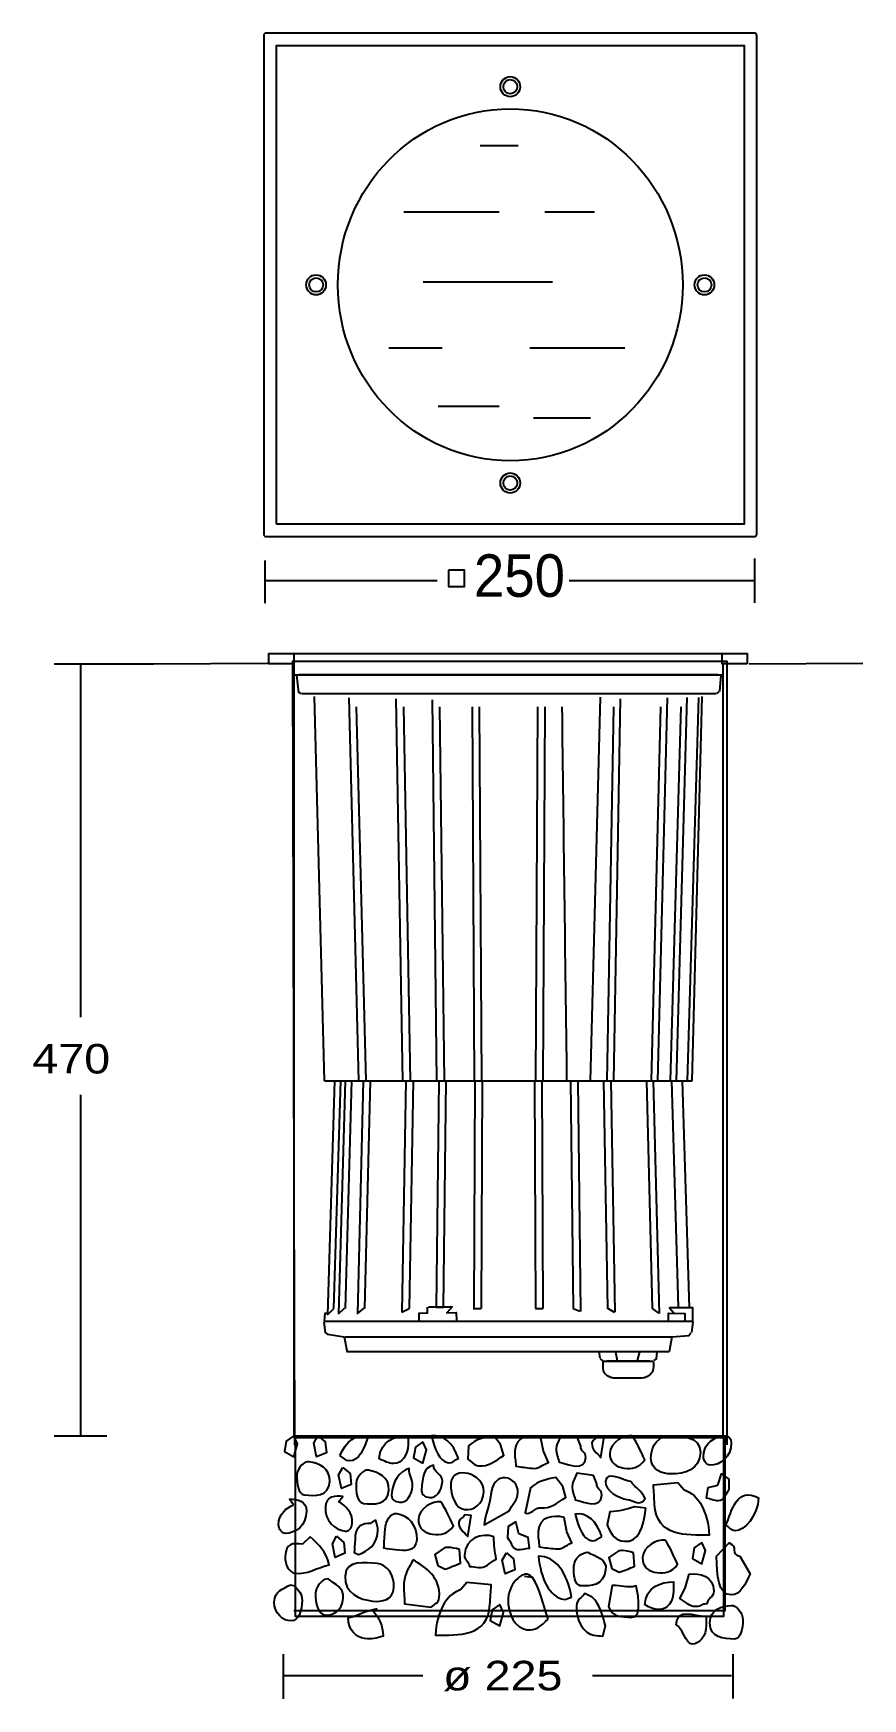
# Model space of a CAD drawing. Extents: x 28 to 155, y 11 to 268.
import ezdxf

# ---------------------------------------------------------------- set-up
doc = ezdxf.new("R2010")
doc.units = 0
doc.layers.add('LIVELLO_1', color=160, linetype='Continuous')
doc.styles.add('STD', font='txt')

# ---------------------------------------------------------------- blocks, each defined once
blk = doc.blocks.new('AI9-BLK2')
at = {"layer": 'LIVELLO_1', "color": 7}
blk.add_line((1.25, -5.62), (2.4, -5.76), dxfattribs=at)
for points in [[(-34.33, 16.06), (-35.48, 15.24), (-35.77, 13.61), (-34.33, 12.79), (-33.75, 14.83)], [(-34.06, 15.76), (31.92, 15.76), (31.92, -11.82), (-34.06, -11.82)], [(-30.6, 16.06), (-29.49, 15.1), (-29.3, 13.44), (-30.8, 12.8), (-31.25, 14.91)], [(-14.42, 15.09), (-15.57, 14.27), (-15.86, 12.64), (-14.42, 11.82), (-13.84, 13.86)], [(-26.75, 11.17), (-25.65, 10.21), (-25.47, 8.54), (-26.96, 7.91), (-27.41, 10.01)], [(-27.73, 0.55), (-26.63, -0.41), (-26.45, -2.07), (-27.94, -2.71), (-28.38, -0.6)], [(-1.55, -1.99), (-0.45, -2.95), (-0.26, -4.61), (-1.75, -5.25), (-2.2, -3.14)], [(28.55, -0.43), (27.4, -1.24), (27.11, -2.88), (28.55, -3.7), (29.13, -1.65)], [(-2.58, -9.99), (-3.74, -10.81), (-4.03, -12.45), (-2.58, -13.26), (-2.01, -11.22)]]:
    blk.add_lwpolyline(points, close=True, dxfattribs=at)
for points, knots in [([(-27.21, 12.98), (-26.71, 12.77), (-26.34, 12.16), (-25.77, 12.16), (-24.25, 12.16), (-23.53, 14), (-22.88, 15.94), (-24.68, 16.45), (-26.27, 15.23), (-27.21, 12.98)], [0, 0, 0, 0, 1, 1, 1, 2, 2, 2, 3, 3, 3, 3]), ([(-21.15, 12.49), (-20.31, 12.13), (-19.77, 11.78), (-18.88, 11.78), (-17.71, 11.78), (-16.7, 13.02), (-16.7, 14.69), (-16.7, 15.23), (-16.74, 15.52), (-16.7, 16.06), (-18.67, 16.06), (-20.99, 15.29), (-21.15, 12.49)], [0, 0, 0, 0, 1, 1, 1, 2, 2, 2, 3, 3, 3, 4, 4, 4, 4]), ([(-8.95, 12.54), (-9.46, 12.39), (-9.86, 11.83), (-10.44, 11.9), (-11.95, 12.08), (-12.56, 14.01), (-13.08, 16.02), (-11.25, 16.31), (-9.75, 14.89), (-8.95, 12.54)], [0, 0, 0, 0, 1, 1, 1, 2, 2, 2, 3, 3, 3, 3]), ([(-2.44, 14.69), (-2.44, 14.69), (-1.96, 13), (-1.96, 13), (-3.32, 12.13), (-4.32, 11.23), (-5.83, 11.42), (-6.55, 11.51), (-6.88, 12.06), (-7.51, 12.45), (-7.51, 12.45), (-7.38, 14.49), (-7.38, 14.49), (-6.15, 15.56), (-4.97, 15.83), (-3.51, 16.06), (-3.51, 16.06), (-2.44, 14.69), (-2.44, 14.69)], [0, 0, 0, 0, 1, 1, 1, 2, 2, 2, 3, 3, 3, 4, 4, 4, 5, 5, 5, 6, 6, 6, 6]), ([(4.18, 13.69), (4.18, 13.69), (4.94, 11.95), (4.94, 11.95), (3.97, 11.56), (3.43, 10.91), (2.42, 11.03), (1.41, 11.16), (0.91, 11.22), (-0.1, 11.34), (-0.11, 12.27), (-0.3, 12.8), (-0.24, 13.72), (-0.1, 16.06), (2.09, 16.3), (3.73, 15.89), (3.73, 15.89), (4.18, 13.69), (4.18, 13.69)], [0, 0, 0, 0, 1, 1, 1, 2, 2, 2, 3, 3, 3, 4, 4, 4, 5, 5, 5, 6, 6, 6, 6]), ([(9.92, 14.44), (9.87, 13.63), (10.73, 13.52), (10.68, 12.71), (10.54, 10.47), (8.14, 11.59), (6.57, 11.99), (6.47, 12.72), (6.07, 13.28), (6.12, 14.09), (6.17, 14.91), (6.63, 15.36), (6.82, 16.06), (6.82, 16.06), (9.41, 15.74), (9.41, 15.74), (9.41, 15.74), (9.92, 14.44), (9.92, 14.44)], [0, 0, 0, 0, 1, 1, 1, 2, 2, 2, 3, 3, 3, 4, 4, 4, 5, 5, 5, 6, 6, 6, 6]), ([(12.58, 16.06), (12.58, 16.06), (13.51, 15.94), (13.51, 15.94), (13.51, 15.94), (13.02, 12.72), (13.02, 12.72), (12.42, 13.41), (11.57, 13.82), (11.64, 14.94), (11.68, 15.55), (12.4, 15.57), (12.58, 16.06)], [0, 0, 0, 0, 1, 1, 1, 2, 2, 2, 3, 3, 3, 4, 4, 4, 4]), ([(17.85, 16.04), (18.7, 14.8), (19.1, 13.8), (19.77, 12.34), (18.85, 11.08), (17.86, 10.91), (16.57, 11.06), (15.52, 11.2), (14.3, 11.89), (14.39, 13.36), (14.5, 15.14), (16.59, 16.2), (17.85, 16.04)], [0, 0, 0, 0, 1, 1, 1, 2, 2, 2, 3, 3, 3, 4, 4, 4, 4]), ([(23.55, 16.06), (22.12, 16.06), (20.73, 14.69), (20.73, 12.67), (20.73, 10.71), (22.5, 10.17), (23.89, 10.17), (25.82, 10.17), (28.35, 10.77), (28.35, 13.5), (28.35, 16.12), (25.4, 15.88), (23.55, 16.06)], [0, 0, 0, 0, 1, 1, 1, 2, 2, 2, 3, 3, 3, 4, 4, 4, 4]), ([(31.14, 15.93), (30, 15.45), (28.83, 14.56), (28.83, 12.83), (28.83, 12.12), (29.33, 11.52), (29.84, 11.52), (31.43, 11.52), (33.12, 12.71), (33.12, 14.97), (33.12, 16.58), (31.14, 15.93), (31.14, 15.93)], [0, 0, 0, 0, 1, 1, 1, 2, 2, 2, 3, 3, 3, 4, 4, 4, 4]), ([(-31.93, 12.05), (-30.47, 11.8), (-28.66, 11.04), (-28.79, 8.97), (-28.93, 6.66), (-31.08, 6.74), (-32.71, 6.95), (-33.68, 7.07), (-33.91, 8.71), (-33.83, 10.07), (-33.76, 11.13), (-32.68, 12.2), (-31.93, 12.05)], [0, 0, 0, 0, 1, 1, 1, 2, 2, 2, 3, 3, 3, 4, 4, 4, 4]), ([(-22.81, 10.72), (-21.35, 10.48), (-19.53, 9.72), (-19.66, 7.64), (-19.8, 5.34), (-21.95, 5.42), (-23.59, 5.62), (-24.55, 5.74), (-24.79, 7.38), (-24.7, 8.75), (-24.63, 9.81), (-23.56, 10.87), (-22.81, 10.72)], [0, 0, 0, 0, 1, 1, 1, 2, 2, 2, 3, 3, 3, 4, 4, 4, 4]), ([(-16.03, 8.3), (-16.12, 6.81), (-17, 5.67), (-18.04, 5.8), (-18.59, 5.87), (-19.29, 6.13), (-19.24, 6.9), (-19.11, 9.1), (-18.04, 10.58), (-16.54, 10.99), (-16.61, 9.92), (-15.97, 9.36), (-16.03, 8.3)], [0, 0, 0, 0, 1, 1, 1, 2, 2, 2, 3, 3, 3, 4, 4, 4, 4]), ([(-11.41, 9.02), (-11.5, 7.54), (-12.37, 6.39), (-13.42, 6.52), (-13.96, 6.59), (-14.66, 6.86), (-14.62, 7.63), (-14.48, 9.82), (-14.3, 11.09), (-12.79, 11.5), (-12.86, 10.44), (-11.34, 10.09), (-11.41, 9.02)], [0, 0, 0, 0, 1, 1, 1, 2, 2, 2, 3, 3, 3, 4, 4, 4, 4]), ([(-5.03, 7.41), (-5.16, 5.45), (-6.61, 4.5), (-7.99, 4.67), (-9.37, 4.84), (-10.22, 6.8), (-10.1, 8.75), (-9.93, 11.6), (-4.86, 10.25), (-5.03, 7.41)], [0, 0, 0, 0, 1, 1, 1, 2, 2, 2, 3, 3, 3, 3]), ([(17.64, 9), (18.49, 7.76), (19.18, 7.81), (19.85, 6.35), (18.93, 5.1), (18.29, 6.08), (16.99, 6.24), (15.94, 6.37), (13.63, 7.52), (13.73, 9), (13.84, 10.78), (16.39, 9.16), (17.64, 9)], [0, 0, 0, 0, 1, 1, 1, 2, 2, 2, 3, 3, 3, 4, 4, 4, 4]), ([(0.21, 7.29), (0.13, 5.97), (-0.62, 5.55), (-1.12, 4.48), (-1.12, 4.48), (-4.99, 2.31), (-4.99, 2.31), (-4.93, 3.13), (-3.99, 6.17), (-3.94, 6.99), (-3.84, 8.62), (-2.83, 9.72), (-1.68, 9.58), (-0.74, 9.46), (0.29, 8.62), (0.21, 7.29)], [0, 0, 0, 0, 1, 1, 1, 2, 2, 2, 3, 3, 3, 4, 4, 4, 5, 5, 5, 5]), ([(7.14, 8.23), (7.14, 8.23), (7.61, 6.53), (7.61, 6.53), (6.26, 5.67), (5.25, 4.76), (3.74, 4.95), (3.02, 5.04), (1.98, 3.77), (1.35, 4.16), (1.35, 4.16), (2.19, 8.02), (2.19, 8.02), (3.42, 9.1), (4.6, 9.36), (6.06, 9.59), (6.06, 9.59), (7.14, 8.23), (7.14, 8.23)], [0, 0, 0, 0, 1, 1, 1, 2, 2, 2, 3, 3, 3, 4, 4, 4, 5, 5, 5, 6, 6, 6, 6]), ([(12.38, 8.65), (12.33, 7.83), (13.2, 7.73), (13.15, 6.91), (13.01, 4.67), (10.61, 5.79), (9.04, 6.19), (8.94, 6.92), (8.54, 7.48), (8.59, 8.3), (8.64, 9.11), (9.1, 9.57), (9.29, 10.26), (9.29, 10.26), (11.88, 9.94), (11.88, 9.94), (11.88, 9.94), (12.38, 8.65), (12.38, 8.65)], [0, 0, 0, 0, 1, 1, 1, 2, 2, 2, 3, 3, 3, 4, 4, 4, 5, 5, 5, 6, 6, 6, 6]), ([(24.86, 8.86), (24.86, 8.86), (21.11, 8.49), (21.11, 8.49), (21.18, 7.27), (21.22, 6.66), (21.3, 5.44), (21.61, 0.45), (26.16, 0.7), (29.71, 0.74), (29.5, 4.19), (28.17, 7.01), (25.8, 7.74), (25.8, 7.74), (24.86, 8.86), (24.86, 8.86)], [0, 0, 0, 0, 1, 1, 1, 2, 2, 2, 3, 3, 3, 4, 4, 4, 5, 5, 5, 5]), ([(31.02, 8.45), (31.02, 8.45), (29.57, 8.05), (29.57, 8.05), (29.57, 8.05), (29.28, 6.41), (29.28, 6.41), (30, 6.31), (30.43, 6), (31.16, 6), (31.95, 6), (32.17, 7.13), (32.75, 7.64), (32.75, 7.64), (32.75, 9.38), (32.75, 9.38), (32.75, 9.38), (31.59, 10.19), (31.59, 10.19), (31.59, 10.19), (31.02, 8.45), (31.02, 8.45)], [0, 0, 0, 0, 1, 1, 1, 2, 2, 2, 3, 3, 3, 4, 4, 4, 5, 5, 5, 6, 6, 6, 7, 7, 7, 7]), ([(32.26, 2.2), (32.77, 2), (33.13, 1.38), (33.7, 1.38), (35.22, 1.38), (37.17, 3.7), (37.33, 6.47), (33.93, 8.31), (33.2, 4.45), (32.26, 2.2)], [0, 0, 0, 0, 1, 1, 1, 2, 2, 2, 3, 3, 3, 3]), ([(-34.35, 5.39), (-35.48, 4.91), (-36.66, 4.02), (-36.66, 2.3), (-36.66, 1.58), (-36.15, 0.99), (-35.65, 0.99), (-34.05, 0.99), (-32.37, 2.18), (-32.37, 4.44), (-32.37, 6.04), (-33.84, 6.28), (-34.98, 6.28), (-34.98, 6.28), (-34.35, 5.39), (-34.35, 5.39)], [0, 0, 0, 0, 1, 1, 1, 2, 2, 2, 3, 3, 3, 4, 4, 4, 5, 5, 5, 5]), ([(-27.43, 5.88), (-26.33, 5.27), (-25.21, 4.24), (-25.32, 2.52), (-25.36, 1.81), (-25.9, 1.28), (-26.4, 1.34), (-27.99, 1.54), (-29.59, 2.93), (-29.45, 5.18), (-29.36, 6.78), (-27.87, 6.83), (-26.74, 6.7), (-26.74, 6.7), (-27.43, 5.88), (-27.43, 5.88)], [0, 0, 0, 0, 1, 1, 1, 2, 2, 2, 3, 3, 3, 4, 4, 4, 5, 5, 5, 5]), ([(-11.64, 5.84), (-10.79, 4.6), (-10.39, 3.6), (-9.72, 2.14), (-10.64, 0.88), (-11.62, 0.7), (-12.92, 0.87), (-13.97, 0.99), (-15.19, 1.68), (-15.1, 3.17), (-14.99, 4.94), (-12.9, 6), (-11.64, 5.84)], [0, 0, 0, 0, 1, 1, 1, 2, 2, 2, 3, 3, 3, 4, 4, 4, 4]), ([(-21.73, 3.09), (-21.56, 2.42), (-21.33, 2.03), (-21.38, 1.32), (-21.51, -0.81), (-22.88, -1.72), (-24.34, -2.25), (-24.34, -2.25), (-25, -1.94), (-25, -1.94), (-24.94, -0.93), (-24.9, -0.39), (-24.84, 0.61), (-24.75, 2.09), (-23.62, 2.55), (-22.57, 2.54), (-22.57, 2.54), (-21.73, 3.09), (-21.73, 3.09)], [0, 0, 0, 0, 1, 1, 1, 2, 2, 2, 3, 3, 3, 4, 4, 4, 5, 5, 5, 6, 6, 6, 6]), ([(-18.42, 4.06), (-19.39, 4.18), (-20.18, 2.96), (-20.26, 1.6), (-20.33, 0.47), (-20.37, -0.18), (-20.44, -1.31), (-19.73, -1.39), (-19.35, -1.44), (-18.64, -1.53), (-17.3, -1.7), (-15.5, -1.92), (-15.38, -0.02), (-15.24, 2.29), (-16.79, 3.85), (-18.42, 4.06)], [0, 0, 0, 0, 1, 1, 1, 2, 2, 2, 3, 3, 3, 4, 4, 4, 5, 5, 5, 5]), ([(-7.94, 3.87), (-7.94, 3.87), (-7, 3.75), (-7, 3.75), (-7, 3.75), (-7.49, 0.53), (-7.49, 0.53), (-8.1, 1.22), (-8.95, 1.63), (-8.88, 2.75), (-8.84, 3.36), (-8.11, 3.37), (-7.94, 3.87)], [0, 0, 0, 0, 1, 1, 1, 2, 2, 2, 3, 3, 3, 4, 4, 4, 4]), ([(0.39, 0.95), (0.39, 0.95), (1.8, 0.37), (1.8, 0.37), (1.8, 0.37), (1.99, -1.3), (1.99, -1.3), (1.26, -1.31), (0.81, -1.56), (0.09, -1.47), (-0.7, -1.38), (-0.84, -0.23), (-1.39, 0.35), (-1.39, 0.35), (-1.28, 2.08), (-1.28, 2.08), (-1.28, 2.08), (-0.08, 2.75), (-0.08, 2.75), (-0.08, 2.75), (0.39, 0.95), (0.39, 0.95)], [0, 0, 0, 0, 1, 1, 1, 2, 2, 2, 3, 3, 3, 4, 4, 4, 5, 5, 5, 6, 6, 6, 7, 7, 7, 7]), ([(7.78, 1.25), (7.78, 1.25), (8.54, -0.48), (8.54, -0.48), (7.57, -0.88), (7.02, -1.53), (6.01, -1.4), (5.01, -1.28), (4.5, -1.22), (3.5, -1.09), (3.48, -0.17), (3.29, 0.37), (3.35, 1.29), (3.5, 3.63), (5.69, 3.87), (7.33, 3.46), (7.33, 3.46), (7.78, 1.25), (7.78, 1.25)], [0, 0, 0, 0, 1, 1, 1, 2, 2, 2, 3, 3, 3, 4, 4, 4, 5, 5, 5, 6, 6, 6, 6]), ([(13.18, 0.49), (12.67, 0.35), (12.27, -0.22), (11.69, -0.15), (10.18, 0.04), (9.58, 1.96), (9.05, 3.98), (10.88, 4.26), (12.39, 2.84), (13.18, 0.49)], [0, 0, 0, 0, 1, 1, 1, 2, 2, 2, 3, 3, 3, 3]), ([(19.95, 4.86), (19.63, 1.93), (18.75, -0.48), (16.66, -0.22), (15.22, -0.05), (14.68, 0.59), (13.99, 2.32), (13.99, 2.32), (14.4, 4.32), (14.4, 4.32), (15.94, 4.44), (16.75, 4.64), (18.22, 5.07), (18.22, 5.07), (19.95, 4.86), (19.95, 4.86)], [0, 0, 0, 0, 1, 1, 1, 2, 2, 2, 3, 3, 3, 4, 4, 4, 5, 5, 5, 5]), ([(-31.78, 0.48), (-30.38, -0.88), (-29.33, -1.67), (-28.88, -3.87), (-31.02, -4.33), (-32.1, -5.39), (-34.19, -5.13), (-35.07, -5.02), (-35.71, -3.81), (-35.64, -2.56), (-35.5, -0.43), (-34.51, -0.5), (-33, -0.69), (-33, -0.69), (-31.78, 0.48), (-31.78, 0.48)], [0, 0, 0, 0, 1, 1, 1, 2, 2, 2, 3, 3, 3, 4, 4, 4, 5, 5, 5, 5]), ([(-3.48, 0.47), (-3.49, -0.86), (-3.32, -1.71), (-3.11, -2.96), (-4.23, -3.54), (-4.72, -4.41), (-5.87, -4.26), (-6.38, -4.2), (-6.74, -4.15), (-7.24, -4.09), (-7.27, -3.37), (-8.05, -3.17), (-8, -2.36), (-7.83, 0.39), (-5.39, 1.12), (-3.48, 0.47)], [0, 0, 0, 0, 1, 1, 1, 2, 2, 2, 3, 3, 3, 4, 4, 4, 5, 5, 5, 5]), ([(22.91, -0.07), (23.77, -1.31), (24.17, -2.32), (24.84, -3.77), (23.92, -5.03), (22.93, -5.21), (21.63, -5.05), (20.59, -4.92), (19.36, -4.23), (19.45, -2.75), (19.57, -0.97), (21.65, 0.08), (22.91, -0.07)], [0, 0, 0, 0, 1, 1, 1, 2, 2, 2, 3, 3, 3, 4, 4, 4, 4]), ([(-8.77, -1.51), (-8.77, -1.51), (-8.61, -3.58), (-8.61, -3.58), (-9.5, -3.98), (-10.1, -4.21), (-10.99, -4.51), (-10.99, -4.51), (-12.12, -3.96), (-12.12, -3.96), (-12.12, -3.96), (-12.59, -2.26), (-12.59, -2.26), (-12.59, -2.26), (-11.08, -1.22), (-11.08, -1.22), (-11.08, -1.22), (-10.12, -1.03), (-8.77, -1.51)], [0, 0, 0, 0, 1, 1, 1, 2, 2, 2, 3, 3, 3, 4, 4, 4, 5, 5, 5, 6, 6, 6, 6]), ([(8.5, -8.91), (8.06, -8.86), (7.82, -9.24), (7.39, -9.19), (5.02, -8.89), (3.75, -5.86), (3.38, -2.53), (6.07, -2.46), (7.86, -5.14), (8.5, -8.91)], [0, 0, 0, 0, 1, 1, 1, 2, 2, 2, 3, 3, 3, 3]), ([(11.02, -1.88), (10.07, -2.07), (8.94, -2.65), (8.86, -4.08), (8.78, -5.3), (8.97, -6.96), (9.83, -7.07), (11.49, -7.27), (13.39, -7), (13.75, -4.68), (14.01, -2.87), (12.14, -2.63), (11.02, -1.88)], [0, 0, 0, 0, 1, 1, 1, 2, 2, 2, 3, 3, 3, 4, 4, 4, 4]), ([(18.06, -1.99), (18.06, -1.99), (18.22, -4.06), (18.22, -4.06), (17.32, -4.46), (16.73, -4.69), (15.84, -4.99), (15.84, -4.99), (14.72, -4.44), (14.72, -4.44), (14.72, -4.44), (14.24, -2.75), (14.24, -2.75), (14.24, -2.75), (15.76, -1.7), (15.76, -1.7), (15.76, -1.7), (16.71, -1.51), (18.06, -1.99)], [0, 0, 0, 0, 1, 1, 1, 2, 2, 2, 3, 3, 3, 4, 4, 4, 5, 5, 5, 6, 6, 6, 6]), ([(30.83, -2.53), (30.97, -5.5), (31.03, -8.49), (33.13, -8.49), (34.57, -8.49), (35.22, -6.86), (36.02, -5.23), (36.02, -5.23), (34.42, -2.53), (34.42, -2.53), (32.9, -2.23), (34.24, -1.07), (32.79, -0.46), (32.79, -0.46), (30.83, -2.53), (30.83, -2.53)], [0, 0, 0, 0, 1, 1, 1, 2, 2, 2, 3, 3, 3, 4, 4, 4, 5, 5, 5, 5]), ([(-21.47, -3.63), (-20.05, -3.8), (-18.75, -5.34), (-18.88, -7.35), (-19, -9.31), (-20.79, -9.62), (-22.17, -9.45), (-24.1, -9.21), (-26.58, -8.31), (-26.41, -5.58), (-26.24, -2.97), (-23.33, -3.58), (-21.47, -3.63)], [0, 0, 0, 0, 1, 1, 1, 2, 2, 2, 3, 3, 3, 4, 4, 4, 4]), ([(-15.96, -3.08), (-13.93, -4.25), (-11.7, -5.76), (-11.89, -8.92), (-11.95, -9.83), (-12.68, -9.84), (-13.14, -10.4), (-13.14, -10.4), (-17.25, -9.89), (-17.25, -9.89), (-17.25, -8.66), (-17.42, -7.92), (-17.34, -6.7), (-17.24, -5.07), (-16.54, -4.34), (-15.96, -3.08)], [0, 0, 0, 0, 1, 1, 1, 2, 2, 2, 3, 3, 3, 4, 4, 4, 5, 5, 5, 5]), ([(4.9, -12.22), (3.75, -13.31), (2.98, -14.04), (1.61, -13.87), (-0.11, -13.66), (-1.43, -11.44), (-1.28, -9), (-1.13, -6.65), (1.26, -4.29), (2.4, -5.76), (3.81, -7.68), (3.97, -9.75), (4.9, -12.22)], [0, 0, 0, 0, 1, 1, 1, 2, 2, 2, 3, 3, 3, 4, 4, 4, 4]), ([(26.03, -7.43), (26.03, -7.43), (25.16, -9.06), (25.16, -9.06), (26.1, -9.58), (26.61, -10.29), (27.62, -10.29), (28.63, -10.29), (28.35, -9.88), (29.36, -9.88), (29.44, -8.96), (30.43, -8.86), (30.43, -7.94), (30.43, -5.59), (28.26, -5.08), (26.61, -5.28), (26.61, -5.28), (26.03, -7.43), (26.03, -7.43)], [0, 0, 0, 0, 1, 1, 1, 2, 2, 2, 3, 3, 3, 4, 4, 4, 5, 5, 5, 6, 6, 6, 6]), ([(-34.85, -6.92), (-35.95, -7.63), (-37.33, -7.87), (-37.33, -9.6), (-37.33, -11.44), (-35.99, -12.51), (-34.68, -12.51), (-33.63, -12.51), (-33.04, -10.85), (-33.04, -9.36), (-33.04, -8.29), (-33.63, -7.69), (-34.22, -7.1), (-34.22, -7.1), (-34.85, -6.92), (-34.85, -6.92)], [0, 0, 0, 0, 1, 1, 1, 2, 2, 2, 3, 3, 3, 4, 4, 4, 5, 5, 5, 5]), ([(-29.01, -6.04), (-27.96, -6.88), (-26.6, -7.29), (-26.7, -9.01), (-26.82, -10.85), (-28.22, -11.75), (-29.52, -11.59), (-30.57, -11.46), (-31.05, -9.73), (-30.96, -8.24), (-30.89, -7.18), (-30.27, -6.66), (-29.65, -6.14), (-29.65, -6.14), (-29.01, -6.04), (-29.01, -6.04)], [0, 0, 0, 0, 1, 1, 1, 2, 2, 2, 3, 3, 3, 4, 4, 4, 5, 5, 5, 5]), ([(-7.64, -6.57), (-7.64, -6.57), (-3.88, -6.93), (-3.88, -6.93), (-3.96, -8.15), (-4, -8.76), (-4.08, -9.99), (-4.38, -14.98), (-8.94, -14.72), (-12.49, -14.69), (-12.28, -11.23), (-10.94, -8.42), (-8.57, -7.68), (-8.57, -7.68), (-7.64, -6.57), (-7.64, -6.57)], [0, 0, 0, 0, 1, 1, 1, 2, 2, 2, 3, 3, 3, 4, 4, 4, 5, 5, 5, 5]), ([(17.64, -11.96), (16.2, -11.78), (14.91, -12.07), (14.21, -10.34), (14.21, -10.34), (14.74, -7.05), (14.74, -7.05), (16.27, -6.94), (16.98, -7.54), (18.46, -7.11), (18.46, -7.11), (19.73, -12.22), (17.64, -11.96)], [0, 0, 0, 0, 1, 1, 1, 2, 2, 2, 3, 3, 3, 4, 4, 4, 4]), ([(19.77, -10.05), (20.61, -10.41), (21.15, -10.77), (22.04, -10.77), (23.21, -10.77), (24.22, -9.52), (24.22, -7.85), (24.22, -7.32), (24.18, -7.02), (24.22, -6.49), (22.25, -6.49), (19.94, -7.26), (19.77, -10.05)], [0, 0, 0, 0, 1, 1, 1, 2, 2, 2, 3, 3, 3, 4, 4, 4, 4]), ([(11.66, -8.82), (12.82, -9.99), (13.24, -11.37), (13.71, -13.28), (13.71, -13.28), (13.32, -14.87), (13.32, -14.87), (12.81, -14.81), (12.45, -14.77), (11.95, -14.7), (10.37, -14.51), (9.12, -12.4), (9.26, -10.16), (9.32, -9.14), (10.05, -9.03), (10.53, -8.27), (10.53, -8.27), (11.66, -8.82), (11.66, -8.82)], [0, 0, 0, 0, 1, 1, 1, 2, 2, 2, 3, 3, 3, 4, 4, 4, 5, 5, 5, 6, 6, 6, 6]), ([(33.13, -10.12), (31.66, -10.18), (29.81, -10.72), (29.81, -12.8), (29.81, -15.12), (31.95, -15.3), (33.59, -15.3), (34.56, -15.3), (34.9, -13.69), (34.9, -12.32), (34.9, -11.25), (33.89, -10.06), (33.13, -10.12)], [0, 0, 0, 0, 1, 1, 1, 2, 2, 2, 3, 3, 3, 4, 4, 4, 4]), ([(-22.09, -10.95), (-21.19, -12.08), (-20.62, -13.11), (-20.52, -14.85), (-21.6, -15.19), (-22.28, -15.35), (-23.41, -15.21), (-24.71, -15.05), (-25.99, -13.87), (-25.96, -12.03), (-24.16, -11.59), (-23.27, -10.87), (-21.44, -10.61)], [0, 0, 0, 0, 1, 1, 1, 2, 2, 2, 3, 3, 3, 4, 4, 4, 4]), ([(24.63, -13.11), (25.47, -13.47), (26.17, -16.08), (27.06, -16.08), (28.23, -16.08), (29.24, -14.83), (29.24, -13.17), (29.24, -12.63), (29.2, -12.34), (29.24, -11.8), (27.26, -11.8), (24.8, -10.32), (24.63, -13.11)], [0, 0, 0, 0, 1, 1, 1, 2, 2, 2, 3, 3, 3, 4, 4, 4, 4])]:
    blk.add_open_spline(points, degree=3, knots=knots, dxfattribs=at)
blk = doc.blocks.new('AI9-BLK1')
at = {"layer": 'LIVELLO_1', "color": 7}
for p, q in [((47.31, 128.63), (-28.08, 128.63)), ((47.62, 51.34), (47.62, 128.31)), ((4.97, 111.3), (10.85, 111.3)), ((-6.77, 101.11), (7.91, 101.11)), ((14.96, 101.11), (22.59, 101.11)), ((-3.83, 90.32), (16.13, 90.32)), ((-9.12, 80.13), (-0.9, 80.13)), ((12.61, 80.13), (27.29, 80.13)), ((-1.49, 71.13), (7.91, 71.13)), ((13.2, 69.33), (22, 69.33)), ((-28.08, 51.03), (47.31, 51.03)), ((-28.15, 40.75), (-28.15, 47.33)), ((47.29, 40.79), (47.29, 47.62)), ((-28.11, 44.21), (-1.64, 44.21)), ((18.72, 44.21), (47.29, 44.21)), ((-60.68, 31.38), (-45.39, 31.38)), ((-56.61, 31.38), (-56.61, -23.11)), ((-45.39, 31.38), (-27.78, 31.46)), ((42.43, 32.9), (-23.77, 32.9)), ((46.42, 31.38), (63.94, 31.46)), ((-23.77, 29.67), (42.43, 29.67)), ((-23.31, 29.65), (-23.05, 26.94)), ((-23, 29.67), (41.66, 29.67)), ((41.66, 29.67), (-22.99, 29.67)), ((42.05, 29.63), (41.86, 27.09)), ((-23.06, 27.04), (-22.62, 26.82)), ((-22.49, 26.8), (41.28, 26.8)), ((-19.01, -32.94), (-20.55, 26.36)), ((-13.72, -32.94), (-15.19, 26.15)), ((-6.93, -32.94), (-7.98, 26)), ((-1.69, -32.94), (-2.37, 25.85)), ((21.98, -32.94), (23.5, 26.23)), ((23.58, 26.8), (41.36, 26.8)), ((25.6, -32.94), (26.62, 26)), ((32.36, -32.94), (33.83, 26.15)), ((35.25, -32.94), (36.9, 26.19)), ((36.92, -32.94), (38.7, 26.19)), ((37.67, -32.94), (39.2, 26.36)), ((41.79, 27.05), (41.42, 26.82)), ((-14.12, 24.76), (-12.64, -32.94)), ((-6.86, 24.76), (-5.83, -32.94)), ((-1.27, 24.76), (-0.57, -32.94)), ((3.75, 24.76), (4.05, -32.94)), ((4.84, 24.76), (5.17, -32.94)), ((13.82, 24.76), (13.5, -32.94)), ((14.92, 24.76), (14.62, -32.94)), ((25.52, 24.76), (24.48, -32.94)), ((32.78, 24.76), (31.31, -32.94)), ((35.93, 24.76), (34.28, -32.94)), ((-19.03, -32.94), (37.67, -32.94)), ((-17.46, -32.94), (-18.56, -69)), ((-16.56, -32.94), (-17.63, -68.03)), ((-15.84, -32.94), (-16.86, -68.87)), ((-14.84, -32.94), (-15.84, -68.03)), ((-13.04, -32.94), (-13.94, -68.79)), ((-11.97, -32.94), (-12.84, -68.03)), ((-6.46, -32.94), (-7.11, -68.62)), ((-5.34, -32.94), (-5.96, -68.03)), ((-1.37, -32.94), (-1.79, -67.82)), ((-0.67, -67.82), (-0.25, -32.94)), ((4.17, -32.94), (4, -68.03)), ((5.29, -32.94), (5.12, -68.03)), ((13.35, -32.94), (13.53, -68.03)), ((14.47, -32.94), (14.65, -68.03)), ((18.89, -32.94), (19.31, -68.03)), ((20.01, -32.94), (20.43, -68.49)), ((23.98, -32.94), (24.6, -68.03)), ((25.1, -32.94), (25.75, -68.62)), ((30.61, -32.94), (31.49, -68.03)), ((31.66, -32.94), (32.58, -68.79)), ((34.48, -32.94), (35.48, -67.82)), ((36.1, -32.94), (37.17, -67.95)), ((-56.61, -35.08), (-56.61, -87.67)), ((-18.56, -69), (-17.58, -68.06)), ((-16.86, -68.87), (-15.95, -68)), ((-13.96, -68.84), (-12.89, -67.98)), ((-7.11, -68.62), (-5.96, -68.03)), ((-1.79, -67.82), (-0.67, -67.82)), ((3.88, -68.04), (5.12, -68.03)), ((13.53, -68.03), (14.65, -68.03)), ((19.31, -68.03), (20.32, -68.43)), ((24.54, -67.93), (25.64, -68.63)), ((31.49, -68.03), (32.46, -68.76)), ((37.67, -70.05), (-19.03, -70.05)), ((37.75, -70.09), (37.57, -71.75)), ((-15.97, -72.39), (-15.54, -74.77)), ((-15.89, -72.42), (34.53, -72.42)), ((34.53, -72.42), (34.1, -74.74)), ((34.1, -74.74), (-15.46, -74.74)), ((23.46, -75.71), (23.32, -74.69)), ((23.9, -76.1), (23.54, -75.82)), ((31.13, -76.16), (24.5, -76.16)), ((26.16, -76.16), (25.91, -74.79)), ((29.21, -76.06), (29.58, -74.71)), ((-60.68, -87.67), (-52.56, -87.67)), ((-25.33, -128.22), (-25.33, -121.37)), ((43.98, -128.2), (43.98, -121.37)), ((-3.88, -124.69), (-25.17, -124.69)), ((43.71, -124.69), (22.29, -124.69))]:
    blk.add_line(p, q, dxfattribs=at)
for points in [[(-26.46, 52.99), (45.7, 52.99), (45.7, 126.67), (-26.46, 126.67), (-26.46, 52.99)], [(-23.57, -89.13), (-23.9, 31.77), (43, 31.77), (42.99, -89.07)], [(-23.57, -89.13), (-23.9, 31.77), (43, 31.77), (42.99, -89.07)], [(-23.77, 31.38), (-23.77, -87.67), (42.43, -87.67), (42.43, 31.38)], [(-19.03, -70.05), (-18.91, -68.76), (-18.62, -68.78)], [(-3.2, -67.83), (-3.17, -68.76), (-4.46, -68.81), (-4.46, -70.04)], [(-3.01, -67.77), (0.67, -67.77), (-0.15, -68.7), (1.3, -68.68), (1.33, -69.9)], [(34.03, -70), (34.03, -68.76), (36.5, -68.79), (36.5, -69.97)], [(37.75, -70.09), (37.75, -67.95), (34.17, -67.92), (34.82, -68.7)], [(-19.13, -70.13), (-18.94, -71.75), (-18.55, -72.02), (-15.97, -72.39)], [(34.53, -72.42), (37.14, -72.21), (37.46, -71.81)], [(31.81, -76.08), (32.15, -75.8), (32.27, -74.71)], [(-23.76, -87.68), (42.69, -87.68), (42.69, -114.68), (-23.76, -114.68)]]:
    blk.add_lwpolyline(points, dxfattribs=at)
for points in [[(0.11, 45.82), (0.11, 43.29), (2.56, 43.29), (2.56, 45.82)], [(-23.77, 31.38), (-27.59, 31.38), (-27.59, 32.96), (-23.77, 32.96)], [(46.12, 31.38), (42.3, 31.38), (42.3, 32.96), (46.12, 32.96)]]:
    blk.add_lwpolyline(points, close=True, dxfattribs=at)
for centre, major_axis, ratio in [((9.62, 120.39), (0, 1.55), 0.98044), ((9.62, 120.39), (0, 1.09), 0.979378), ((9.62, 89.83), (0, 27.13), 0.979419), ((-20.31, 89.83), (0, 1.55), 0.97946), ((-20.31, 89.83), (0, 1.09), 0.979378), ((39.55, 89.83), (0, 1.55), 0.979238), ((39.55, 89.83), (0, 1.09), 0.979378), ((9.62, 59.27), (0, 1.55), 0.979352), ((9.62, 59.27), (0, 1.09), 0.979378)]:
    blk.add_ellipse(centre, major_axis=major_axis, ratio=ratio, dxfattribs=at)
for points in [[(-28.08, 128.63), (-28.24, 128.63), (-28.38, 128.49), (-28.38, 128.31)], [(47.62, 128.31), (47.62, 128.49), (47.48, 128.63), (47.31, 128.63)], [(47.31, 51.03), (47.48, 51.03), (47.62, 51.17), (47.62, 51.34)], [(18.36, -32.94), (18.11, -13.71), (17.86, 5.53), (17.62, 24.76)]]:
    blk.add_open_spline(points, degree=3, dxfattribs=at)
for points, knots in [([(-28.38, 128.31), (-28.38, 128.31), (-28.38, 51.34), (-28.38, 51.34), (-28.38, 51.17), (-28.24, 51.03), (-28.08, 51.03)], [0, 0, 0, 0, 1, 1, 1, 2, 2, 2, 2]), ([(29.94, -78.77), (29.94, -78.77), (29.34, -78.77), (29.34, -78.77), (29.34, -78.77), (28.74, -78.77), (28.74, -78.77), (28.74, -78.77), (28.14, -78.77), (28.14, -78.77), (28.14, -78.77), (27.54, -78.77), (27.54, -78.77), (27.54, -78.77), (26.97, -78.77), (26.97, -78.77), (26.97, -78.77), (26.67, -78.77), (26.67, -78.77), (26.67, -78.77), (26.37, -78.77), (26.37, -78.77), (26.37, -78.77), (26.07, -78.77), (26.07, -78.77), (26.07, -78.77), (25.92, -78.77), (25.92, -78.77), (25.92, -78.77), (25.77, -78.77), (25.77, -78.77), (25.77, -78.77), (25.47, -78.77), (25.47, -78.77), (25.37, -78.75), (25.27, -78.73), (25.2, -78.69), (25.1, -78.69), (25, -78.65), (24.92, -78.6), (24.82, -78.56), (24.75, -78.52), (24.68, -78.48), (24.58, -78.44), (24.5, -78.37), (24.45, -78.31), (24.38, -78.25), (24.3, -78.18), (24.25, -78.1), (24.2, -78.06), (24.15, -77.97), (24.1, -77.89), (24.08, -77.8), (24.03, -77.74), (24, -77.65), (24, -77.62), (23.98, -77.57), (23.98, -77.53), (23.98, -77.49), (23.98, -77.45), (23.95, -77.41), (23.95, -77.41), (23.95, -77.28), (23.95, -77.28), (23.95, -77.28), (23.95, -77.17), (23.95, -77.17), (23.95, -77.17), (23.95, -77.05), (23.95, -77.05), (23.95, -77.05), (23.95, -76.92), (23.95, -76.92), (23.95, -76.92), (23.95, -76.79), (23.95, -76.79), (23.95, -76.79), (23.95, -76.67), (23.95, -76.67), (23.95, -76.67), (23.95, -76.58), (23.95, -76.58), (23.95, -76.58), (23.95, -76.54), (23.95, -76.54), (23.95, -76.54), (23.95, -76.46), (23.95, -76.46), (23.95, -76.46), (23.95, -76.41), (23.95, -76.41), (23.95, -76.41), (23.95, -76.33), (23.95, -76.33), (23.95, -76.33), (23.95, -76.31), (23.95, -76.31), (23.95, -76.31), (23.95, -76.29), (23.95, -76.29), (23.95, -76.29), (23.95, -76.24), (23.95, -76.24), (23.95, -76.24), (23.95, -76.2), (23.95, -76.2), (23.95, -76.2), (23.95, -76.18), (23.95, -76.18), (23.95, -76.18), (23.95, -76.16), (23.95, -76.16), (23.95, -76.16), (31.71, -76.16), (31.71, -76.16)], [0, 0, 0, 0, 1, 1, 1, 2, 2, 2, 3, 3, 3, 4, 4, 4, 5, 5, 5, 6, 6, 6, 7, 7, 7, 8, 8, 8, 9, 9, 9, 10, 10, 10, 11, 11, 11, 12, 12, 12, 13, 13, 13, 14, 14, 14, 15, 15, 15, 16, 16, 16, 17, 17, 17, 18, 18, 18, 19, 19, 19, 20, 20, 20, 21, 21, 21, 22, 22, 22, 23, 23, 23, 24, 24, 24, 25, 25, 25, 26, 26, 26, 27, 27, 27, 28, 28, 28, 29, 29, 29, 30, 30, 30, 31, 31, 31, 32, 32, 32, 33, 33, 33, 34, 34, 34, 35, 35, 35, 36, 36, 36, 37, 37, 37, 38, 38, 38, 38]), ([(30.07, -78.74), (30.18, -78.72), (30.29, -78.69), (30.37, -78.64), (30.48, -78.64), (30.59, -78.6), (30.67, -78.55), (30.78, -78.5), (30.86, -78.45), (30.94, -78.4), (31.05, -78.35), (31.13, -78.27), (31.19, -78.2), (31.27, -78.13), (31.35, -78.05), (31.41, -77.95), (31.46, -77.9), (31.51, -77.8), (31.57, -77.7), (31.6, -77.6), (31.65, -77.53), (31.68, -77.43), (31.68, -77.38), (31.71, -77.33), (31.71, -77.28), (31.71, -77.23), (31.71, -77.18), (31.73, -77.13), (31.73, -77.13), (31.73, -76.98), (31.73, -76.98), (31.73, -76.98), (31.73, -76.86), (31.73, -76.86), (31.73, -76.86), (31.73, -76.71), (31.73, -76.71), (31.73, -76.71), (31.73, -76.56), (31.73, -76.56), (31.73, -76.56), (31.73, -76.42), (31.73, -76.42), (31.73, -76.42), (31.73, -76.27), (31.73, -76.27)], [0, 0, 0, 0, 1, 1, 1, 2, 2, 2, 3, 3, 3, 4, 4, 4, 5, 5, 5, 6, 6, 6, 7, 7, 7, 8, 8, 8, 9, 9, 9, 10, 10, 10, 11, 11, 11, 12, 12, 12, 13, 13, 13, 14, 14, 14, 15, 15, 15, 15])]:
    blk.add_open_spline(points, degree=3, knots=knots, dxfattribs=at)
blk.add_blockref('AI9-BLK2', (10.57, -103.72), dxfattribs=at)
at = {"layer": 'LIVELLO_1', "color": 7, "attachment_point": 1, "style": 'STD'}
for s, insert, char_height in [('\\fMyriad Roman|b0|i0;\\H6.5549;\\W0.96;\\C7;250', (4.01, 48.27), 6.5549), ('\\fMyriad Roman|b0|i0;\\H4.5597;\\W1.18;\\C7;470', (-64.06, -27.24), 4.5597), ('\\fMyriad Roman|b0|i0;\\H4.5597;\\W1.18;\\C7;ø 225', (-0.74, -122.38), 4.5597)]:
    blk.add_mtext(s, dxfattribs=dict(at, insert=insert, char_height=char_height))

msp = doc.modelspace()

# ---------------------------------------------------------------- block references
at = {"layer": 'LIVELLO_1', "color": 7}
msp.add_blockref('AI9-BLK1', (91.470127, 139.031307), dxfattribs=at)

doc.saveas('drawing.dxf')
